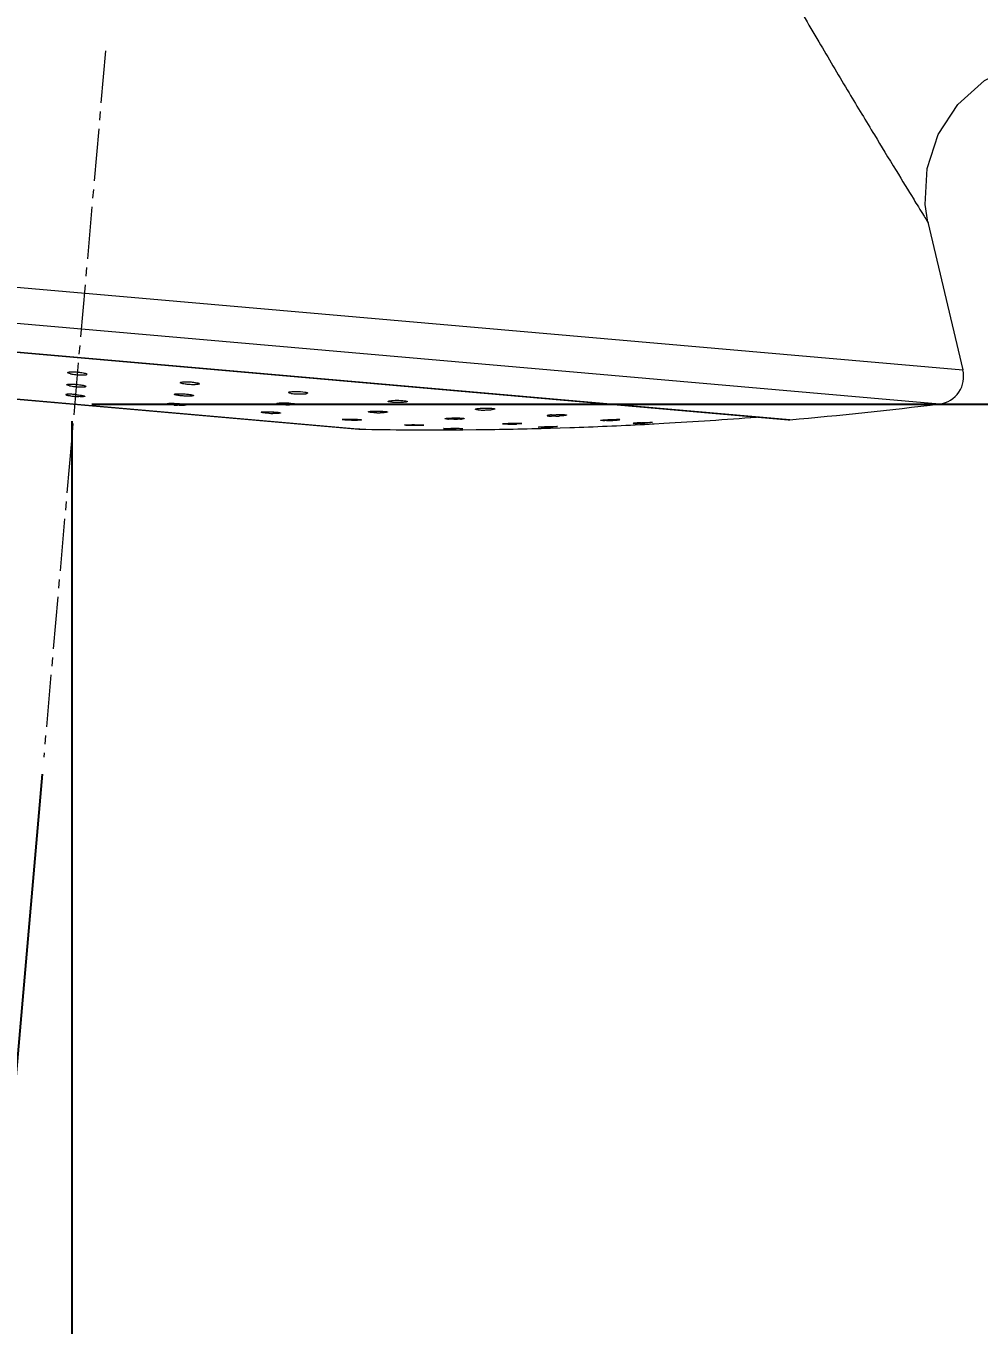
# Model space of a CAD drawing. Header units: millimetres. Extents: x 21205 to 22591, y -3891 to -2911.
# Drawn here: x 21805.68 to 21840.46, y -3217.3 to -3169.88 of the extents above; entities that cross this region are included whole.
import ezdxf

# ---------------------------------------------------------------- set-up
doc = ezdxf.new("R2010")
doc.units = ezdxf.units.MM
doc.header["$LTSCALE"] = 0.1
doc.linetypes.add('CENTER2', pattern=[28.575, 19.05, -3.175, 3.175, -3.175])
doc.layers.get('0').update_dxf_attribs({"lineweight": 13})
doc.layers.add('3', color=3, linetype='Continuous', lineweight=9)
doc.layers.add('Cneter', color=1, linetype='CENTER2', lineweight=13)
doc.styles.get("Standard").update_dxf_attribs({"font": 'arial.ttf'})
doc.dimstyles.new('A4', dxfattribs={"dimtxt": 4, "dimasz": 3.5, "dimexe": 0.7, "dimexo": 0.625, "dimgap": 0.5, "dimtad": 1, "dimdec": 1, "dimdsep": 46, "dimtxsty": 'Standard', "dimcen": 2.5, "dimclrd": 5, "dimclre": 5, "dimclrt": 7, "dimadec": 3, "dimazin": 2, "dimtfac": 1, "dimtdec": 1, "dimtmove": 0, "dimatfit": 3, "dimfxl": 0, "dimarcsym": 0})

# ---------------------------------------------------------------- blocks, each defined once
blk = doc.blocks.new('*D114')
at = {"layer": '3', "color": 3, "lineweight": -2}
for p, q in [((21808.075, -3183.69), (21852.943, -3183.69)), ((21852.243, -3198.69), (21852.243, -3416.836)), ((21808.075, -3431.836), (21852.943, -3431.836))]:
    blk.add_line(p, q, dxfattribs=at)
at = {"layer": '3', "color": 3}
for points in [[(21849.743, -3198.69), (21854.743, -3198.69), (21852.243, -3183.69)], [(21849.743, -3416.836), (21854.743, -3416.836), (21852.243, -3431.836)]]:
    blk.add_solid(points, dxfattribs=at)
at = {"layer": 'Defpoints', "color": 0}
for p in [(21807.45, -3183.69), (21807.45, -3431.836), (21852.243, -3431.836)]:
    blk.add_point(p, dxfattribs=at)
at = {"layer": '3', "color": 7, "insert": (21844.084, -3307.763), "char_height": 20, "attachment_point": 5, "rotation": 90}
blk.add_mtext('{\\H0.75x;\\C3;248}', dxfattribs=at)
blk = doc.blocks.new('*D117')
at = {"layer": '3', "color": 3, "lineweight": -2}
blk.add_line((21806.269, -3197.19), (21792.034, -3359.902), dxfattribs=at)
blk.add_arc((22047.64, -438.302), 2932.061, 265.293117, 269.706883, dxfattribs=at)
at = {"layer": '3', "color": 3}
for points in [[(21806.829, -3362.965), (21807.252, -3357.983), (21792.095, -3359.205)], [(22032.647, -3367.824), (22032.634, -3372.824), (22047.64, -3370.362)]]:
    blk.add_solid(points, dxfattribs=at)
at = {"layer": 'Defpoints', "color": 0}
for p in [(21808.579, -3170.792), (21806.323, -3196.568), (22047.64, -3255.239), (21877.156, -3365.402), (22047.64, -3431.836)]:
    blk.add_point(p, dxfattribs=at)
at = {"layer": '3', "color": 7, "insert": (21920.1, -3359.451), "char_height": 20, "attachment_point": 5, "rotation": 357.5}
blk.add_mtext('{\\H0.75x;\\C3;5°}', dxfattribs=at)
blk = doc.blocks.new('*D118')
at = {"layer": '3', "color": 3, "lineweight": -2}
for p, q in [((21807.346, -3184.305), (21807.346, -3477.315)), ((22047.64, -3422.989), (22047.64, -3477.315)), ((21822.346, -3476.615), (22032.64, -3476.615))]:
    blk.add_line(p, q, dxfattribs=at)
at = {"layer": '3', "color": 3}
for points in [[(21822.346, -3474.115), (21822.346, -3479.115), (21807.346, -3476.615)], [(22032.64, -3474.115), (22032.64, -3479.115), (22047.64, -3476.615)]]:
    blk.add_solid(points, dxfattribs=at)
at = {"layer": 'Defpoints', "color": 0}
for p in [(21807.346, -3183.68), (22047.64, -3422.364), (22047.64, -3476.615)]:
    blk.add_point(p, dxfattribs=at)
at = {"layer": '3', "color": 7, "insert": (21927.493, -3468.457), "char_height": 20, "attachment_point": 5}
blk.add_mtext('{\\H0.75x;\\C3;240}', dxfattribs=at)

msp = doc.modelspace()

# ---------------------------------------------------------------- linework, layer by layer
at = {"color": 7, "linetype": 'Continuous'}
for p, q in [((21775.743, -3176.822), (21839.868, -3182.432)), ((21838.594, -3177.043), (21839.868, -3182.432)), ((21776.359, -3178.192), (21839.023, -3183.675)), ((21833.551, -3184.254), (21781.648, -3179.713)), ((21781.699, -3179.722), (21833.499, -3184.254)), ((21817.645, -3184.581), (21797.046, -3182.779)), ((21797.08, -3182.783), (21817.82, -3184.597)), ((21811.306, -3182.9), (21811.313, -3182.891)), ((21812.005, -3182.941), (21811.997, -3182.95)), ((21815.254, -3183.254), (21815.282, -3183.238)), ((21811.091, -3183.326), (21811.1, -3183.318)), ((21811.79, -3183.369), (21811.78, -3183.377)), ((21815.954, -3183.278), (21815.926, -3183.294)), ((21817.801, -3184.595), (21817.645, -3184.581)), ((21817.855, -3184.599), (21817.801, -3184.595)), ((21817.82, -3184.597), (21817.855, -3184.599)), ((21820.927, -3184.578), (21820.915, -3184.576)), ((21821.401, -3184.62), (21821.617, -3184.618)), ((21821.401, -3184.62), (21821.404, -3184.62)), ((21821.606, -3184.57), (21821.618, -3184.572)), ((21821.617, -3184.618), (21822.104, -3184.614)), ((21824.82, -3184.56), (21825.524, -3184.538)), ((21828.245, -3184.422), (21828.951, -3184.384)), ((21828.549, -3184.406), (21828.598, -3184.403)), ((21833.499, -3184.254), (21833.551, -3184.254))]:
    msp.add_line(p, q, dxfattribs=at)
msp.add_lwpolyline([(21838.594, -3177.043), (21838.499, -3176.394), (21838.566, -3175.087), (21838.97, -3173.844), (21839.682, -3172.747), (21840.659, -3171.87), (21841.829, -3171.277), (21843.11, -3171.01), (21844.415, -3171.084), (21845.275, -3171.328)], dxfattribs=at)
for centre, radius, start, end in [((21838.9, -3182.683), 1, 277.0871, 14.5238), ((21807.695, -3180.634), 2.776, 261.8353, 263.588), ((21807.782, -3179.886), 3.529, 263.5335, 265.0118), ((21807.771, -3180.052), 3.362, 264.9515, 267.2195), ((21811.4, -3180.044), 3.687, 265.016, 267.0156), ((21815.282, -3180.626), 3.088, 267.7402, 270.1966), ((21815.684, -3180.824), 2.489, 268.0024, 271.0801), ((21820.492, -3034.622), 150.2, 274.98795, 277.08714), ((21814.776, -3179.876), 4.148, 266.9513, 268.686), ((21818.569, -3180.267), 3.733, 268.6228, 270.4357), ((21822.39, -3180.623), 3.275, 270.6676, 273.0144), ((21822.549, -3182.72), 1.172, 276.3671, 277.0834), ((21824.895, -3182.077), 2.045, 267.3436, 268.8089), ((21824.913, -3179.694), 4.428, 271.2948, 272.853), ((21820.492, -3034.622), 150, 273.23282, 274.53121), ((21820.492, -3034.622), 150, 268.99264, 270.34736), ((21821.2, -3182.305), 1.931, 266.1141, 266.9337), ((21821.197, -3171.029), 13.554, 270.2356, 270.7818), ((21821.292, -3179.639), 4.599, 270.0549, 271.6362), ((21821.415, -3182.322), 1.913, 273.6191, 274.7869), ((21820.492, -3034.622), 150, 270.61597, 271.65333), ((21823.296, -3178.452), 5.963, 269.6533, 270.6356), ((21823.297, -3178.034), 6.381, 270.5838, 272.4845), ((21824.453, -3176.8), 7.724, 270.2098, 270.9202), ((21824.38, -3172.378), 12.147, 270.9267, 271.4589), ((21824.355, -3171.288), 13.237, 271.4501, 271.9572), ((21824.467, -3174.439), 10.084, 271.9286, 272.583), ((21820.492, -3034.622), 150, 271.9226, 272.96274), ((21826.73, -3178.299), 5.989, 271.2411, 272.53), ((21826.734, -3178.215), 6.072, 272.4635, 273.734), ((21827.755, -3177.012), 7.377, 271.4786, 272.2001), ((21827.593, -3172.826), 11.567, 272.2075, 272.7487), ((21827.536, -3171.607), 12.787, 272.7405, 273.2516), ((21827.697, -3174.352), 10.037, 273.2227, 273.8997)]:
    msp.add_arc(centre, radius, start, end, dxfattribs=at)
for points, knots in [([(21832.343, -3166.536), (21832.743, -3167.24), (21833.516, -3168.588), (21834.643, -3170.517), (21835.67, -3172.246), (21836.604, -3173.796), (21837.341, -3175.011), (21838.055, -3176.168), (21838.236, -3176.469), (21838.642, -3177.117), (21838.594, -3177.043)], [0, 0, 0, 0, 0.198689, 0.381549, 0.547444, 0.694349, 0.818829, 0.91572, 0.978205, 1, 1, 1, 1]), ([(21807.2, -3182.531), (21807.201, -3182.524), (21807.227, -3182.513), (21807.268, -3182.507), (21807.338, -3182.502), (21807.458, -3182.504), (21807.616, -3182.516), (21807.742, -3182.535), (21807.801, -3182.548)], [0, 0, 0, 0, 0.034178, 0.109326, 0.224124, 0.370083, 0.704568, 1, 1, 1, 1]), ([(21807.297, -3182.574), (21807.272, -3182.568), (21807.24, -3182.559), (21807.208, -3182.544), (21807.2, -3182.535), (21807.2, -3182.531)], [0, 0, 0, 0, 0.696543, 0.893547, 1, 1, 1, 1]), ([(21807.297, -3182.574), (21807.314, -3182.578), (21807.396, -3182.595), (21807.478, -3182.605), (21807.543, -3182.611)], [0, 0, 0, 0, 0.213541, 1, 1, 1, 1]), ([(21807.543, -3182.611), (21807.588, -3182.615), (21807.671, -3182.62), (21807.78, -3182.62), (21807.852, -3182.613), (21807.887, -3182.604), (21807.897, -3182.596), (21807.898, -3182.592)], [0, 0, 0, 0, 0.374217, 0.691761, 0.906612, 0.967353, 1, 1, 1, 1]), ([(21807.801, -3182.548), (21807.825, -3182.554), (21807.857, -3182.563), (21807.889, -3182.578), (21807.898, -3182.588), (21807.898, -3182.592)], [0, 0, 0, 0, 0.696578, 0.893588, 1, 1, 1, 1]), ([(21807.161, -3182.973), (21807.162, -3182.967), (21807.189, -3182.959), (21807.228, -3182.954), (21807.299, -3182.951), (21807.384, -3182.953), (21807.481, -3182.959), (21807.608, -3182.971), (21807.702, -3182.984), (21807.761, -3182.996)], [0, 0, 0, 0, 0.031823, 0.106462, 0.221394, 0.367732, 0.533168, 0.703306, 1, 1, 1, 1]), ([(21807.259, -3183.011), (21807.235, -3183.006), (21807.202, -3182.998), (21807.17, -3182.985), (21807.161, -3182.977), (21807.161, -3182.973)], [0, 0, 0, 0, 0.707165, 0.90303, 1, 1, 1, 1]), ([(21807.259, -3183.011), (21807.277, -3183.015), (21807.358, -3183.03), (21807.441, -3183.04), (21807.506, -3183.045)], [0, 0, 0, 0, 0.213655, 1, 1, 1, 1]), ([(21807.506, -3183.045), (21807.551, -3183.049), (21807.634, -3183.054), (21807.741, -3183.056), (21807.814, -3183.052), (21807.848, -3183.045), (21807.858, -3183.038), (21807.859, -3183.034)], [0, 0, 0, 0, 0.376479, 0.695766, 0.910974, 0.970573, 1, 1, 1, 1]), ([(21807.761, -3182.996), (21807.786, -3183.002), (21807.818, -3183.01), (21807.85, -3183.022), (21807.859, -3183.031), (21807.859, -3183.034)], [0, 0, 0, 0, 0.707192, 0.903065, 1, 1, 1, 1]), ([(21811.403, -3182.94), (21811.378, -3182.935), (21811.346, -3182.927), (21811.314, -3182.913), (21811.305, -3182.903), (21811.306, -3182.9)], [0, 0, 0, 0, 0.699453, 0.8955, 1, 1, 1, 1]), ([(21811.313, -3182.891), (21811.323, -3182.885), (21811.352, -3182.878), (21811.405, -3182.871), (21811.476, -3182.868), (21811.592, -3182.867), (21811.738, -3182.876), (21811.854, -3182.89), (21811.907, -3182.901)], [0, 0, 0, 0, 0.055654, 0.146954, 0.2688, 0.41318, 0.727396, 1, 1, 1, 1]), ([(21811.625, -3182.968), (21811.604, -3182.966), (21811.53, -3182.96), (21811.456, -3182.951), (21811.403, -3182.94)], [0, 0, 0, 0, 0.27736, 1, 1, 1, 1]), ([(21811.865, -3182.972), (21811.847, -3182.973), (21811.767, -3182.975), (21811.687, -3182.972), (21811.625, -3182.968)], [0, 0, 0, 0, 0.225601, 1, 1, 1, 1]), ([(21811.997, -3182.95), (21811.983, -3182.959), (21811.937, -3182.966), (21811.893, -3182.97), (21811.865, -3182.972)], [0, 0, 0, 0, 0.364997, 1, 1, 1, 1]), ([(21811.907, -3182.901), (21811.932, -3182.906), (21811.964, -3182.914), (21811.997, -3182.928), (21812.005, -3182.938), (21812.005, -3182.941)], [0, 0, 0, 0, 0.6994, 0.895524, 1, 1, 1, 1]), ([(21815.257, -3183.262), (21815.256, -3183.261), (21815.254, -3183.259), (21815.253, -3183.256), (21815.254, -3183.254)], [0, 0, 0, 0, 0.561083, 1, 1, 1, 1]), ([(21815.282, -3183.238), (21815.315, -3183.229), (21815.402, -3183.221), (21815.593, -3183.216), (21815.752, -3183.225), (21815.856, -3183.242)], [0, 0, 0, 0, 0.180072, 0.449136, 1, 1, 1, 1]), ([(21815.856, -3183.242), (21815.881, -3183.246), (21815.913, -3183.253), (21815.946, -3183.265), (21815.955, -3183.274), (21815.954, -3183.278)], [0, 0, 0, 0, 0.704543, 0.899737, 1, 1, 1, 1]), ([(21807.13, -3183.337), (21807.129, -3183.34), (21807.14, -3183.347), (21807.158, -3183.354), (21807.19, -3183.362), (21807.214, -3183.367), (21807.229, -3183.37)], [0, 0, 0, 0, 0.087765, 0.282871, 0.591039, 1, 1, 1, 1]), ([(21807.481, -3183.334), (21807.437, -3183.33), (21807.354, -3183.325), (21807.257, -3183.322), (21807.194, -3183.323), (21807.16, -3183.326), (21807.142, -3183.329), (21807.13, -3183.334), (21807.13, -3183.337)], [0, 0, 0, 0, 0.378466, 0.699304, 0.822548, 0.914967, 0.973566, 1, 1, 1, 1]), ([(21807.301, -3183.381), (21807.294, -3183.38), (21807.27, -3183.377), (21807.246, -3183.373), (21807.229, -3183.37)], [0, 0, 0, 0, 0.268587, 1, 1, 1, 1]), ([(21807.481, -3183.334), (21807.504, -3183.336), (21807.586, -3183.344), (21807.669, -3183.355), (21807.728, -3183.366)], [0, 0, 0, 0, 0.276039, 1, 1, 1, 1]), ([(21807.827, -3183.398), (21807.826, -3183.404), (21807.798, -3183.409), (21807.761, -3183.413), (21807.689, -3183.413), (21807.638, -3183.412), (21807.608, -3183.41)], [0, 0, 0, 0, 0.081302, 0.284383, 0.59896, 1, 1, 1, 1]), ([(21807.728, -3183.366), (21807.742, -3183.369), (21807.767, -3183.373), (21807.799, -3183.382), (21807.817, -3183.388), (21807.827, -3183.395), (21807.827, -3183.398)], [0, 0, 0, 0, 0.408994, 0.717139, 0.91224, 1, 1, 1, 1]), ([(21810.823, -3183.669), (21810.824, -3183.665), (21810.84, -3183.66), (21810.865, -3183.656), (21810.909, -3183.653), (21810.991, -3183.651), (21811.112, -3183.654), (21811.213, -3183.661), (21811.266, -3183.665)], [0, 0, 0, 0, 0.026609, 0.08922, 0.187531, 0.317131, 0.642635, 1, 1, 1, 1]), ([(21810.923, -3183.698), (21810.908, -3183.696), (21810.884, -3183.692), (21810.852, -3183.684), (21810.834, -3183.679), (21810.823, -3183.672), (21810.823, -3183.669)], [0, 0, 0, 0, 0.411007, 0.719751, 0.914215, 1, 1, 1, 1]), ([(21811.08, -3183.717), (21811.065, -3183.715), (21811.013, -3183.71), (21810.96, -3183.704), (21810.923, -3183.698)], [0, 0, 0, 0, 0.276547, 1, 1, 1, 1]), ([(21811.189, -3183.361), (21811.164, -3183.356), (21811.132, -3183.349), (21811.1, -3183.338), (21811.091, -3183.33), (21811.091, -3183.326)], [0, 0, 0, 0, 0.709974, 0.905133, 1, 1, 1, 1]), ([(21811.1, -3183.318), (21811.111, -3183.313), (21811.141, -3183.308), (21811.223, -3183.301), (21811.356, -3183.302), (21811.524, -3183.311), (21811.639, -3183.325), (21811.691, -3183.334)], [0, 0, 0, 0, 0.057725, 0.150757, 0.417624, 0.729608, 1, 1, 1, 1]), ([(21811.408, -3183.386), (21811.388, -3183.385), (21811.315, -3183.379), (21811.241, -3183.37), (21811.189, -3183.361)], [0, 0, 0, 0, 0.277214, 1, 1, 1, 1]), ([(21811.522, -3183.713), (21811.522, -3183.716), (21811.512, -3183.721), (21811.495, -3183.724), (21811.466, -3183.727), (21811.411, -3183.73), (21811.323, -3183.73), (21811.249, -3183.728), (21811.208, -3183.726)], [0, 0, 0, 0, 0.026447, 0.084053, 0.174683, 0.295927, 0.614758, 1, 1, 1, 1]), ([(21811.266, -3183.665), (21811.28, -3183.667), (21811.333, -3183.672), (21811.385, -3183.678), (21811.423, -3183.684)], [0, 0, 0, 0, 0.276487, 1, 1, 1, 1]), ([(21811.645, -3183.393), (21811.627, -3183.393), (21811.548, -3183.394), (21811.469, -3183.39), (21811.408, -3183.386)], [0, 0, 0, 0, 0.226862, 1, 1, 1, 1]), ([(21811.423, -3183.684), (21811.437, -3183.686), (21811.462, -3183.69), (21811.494, -3183.698), (21811.512, -3183.703), (21811.522, -3183.71), (21811.522, -3183.713)], [0, 0, 0, 0, 0.411012, 0.719767, 0.914241, 1, 1, 1, 1]), ([(21811.78, -3183.377), (21811.765, -3183.384), (21811.719, -3183.389), (21811.674, -3183.392), (21811.645, -3183.393)], [0, 0, 0, 0, 0.369946, 1, 1, 1, 1]), ([(21811.691, -3183.334), (21811.716, -3183.339), (21811.749, -3183.346), (21811.78, -3183.357), (21811.79, -3183.366), (21811.79, -3183.369)], [0, 0, 0, 0, 0.709989, 0.905161, 1, 1, 1, 1]), ([(21814.823, -3183.662), (21814.823, -3183.658), (21814.839, -3183.651), (21814.85, -3183.648), (21814.859, -3183.647)], [0, 0, 0, 0, 0.311995, 1, 1, 1, 1]), ([(21814.827, -3183.668), (21814.826, -3183.667), (21814.824, -3183.665), (21814.823, -3183.663), (21814.823, -3183.662)], [0, 0, 0, 0, 0.585362, 1, 1, 1, 1]), ([(21814.922, -3183.692), (21814.901, -3183.689), (21814.87, -3183.683), (21814.837, -3183.675), (21814.827, -3183.668)], [0, 0, 0, 0, 0.644665, 1, 1, 1, 1]), ([(21814.859, -3183.647), (21814.894, -3183.64), (21814.981, -3183.635), (21815.169, -3183.634), (21815.323, -3183.642), (21815.424, -3183.657)], [0, 0, 0, 0, 0.187901, 0.457527, 1, 1, 1, 1]), ([(21815.16, -3183.711), (21815.138, -3183.71), (21815.059, -3183.706), (21814.979, -3183.7), (21814.922, -3183.692)], [0, 0, 0, 0, 0.276575, 1, 1, 1, 1]), ([(21815.352, -3183.29), (21815.331, -3183.287), (21815.299, -3183.28), (21815.266, -3183.27), (21815.257, -3183.262)], [0, 0, 0, 0, 0.642171, 1, 1, 1, 1]), ([(21815.487, -3183.702), (21815.476, -3183.704), (21815.411, -3183.712), (21815.346, -3183.713), (21815.292, -3183.714)], [0, 0, 0, 0, 0.181356, 1, 1, 1, 1]), ([(21815.352, -3183.29), (21815.369, -3183.293), (21815.45, -3183.304), (21815.533, -3183.31), (21815.597, -3183.312)], [0, 0, 0, 0, 0.213518, 1, 1, 1, 1]), ([(21815.424, -3183.657), (21815.449, -3183.66), (21815.482, -3183.666), (21815.514, -3183.676), (21815.524, -3183.684), (21815.524, -3183.687)], [0, 0, 0, 0, 0.715148, 0.909433, 1, 1, 1, 1]), ([(21815.524, -3183.687), (21815.523, -3183.691), (21815.508, -3183.698), (21815.496, -3183.7), (21815.487, -3183.702)], [0, 0, 0, 0, 0.312013, 1, 1, 1, 1]), ([(21815.731, -3183.313), (21815.744, -3183.313), (21815.79, -3183.311), (21815.837, -3183.308), (21815.87, -3183.304)], [0, 0, 0, 0, 0.280565, 1, 1, 1, 1]), ([(21815.87, -3183.304), (21815.875, -3183.304), (21815.894, -3183.301), (21815.913, -3183.298), (21815.926, -3183.294)], [0, 0, 0, 0, 0.293622, 1, 1, 1, 1]), ([(21818.892, -3183.581), (21818.893, -3183.575), (21818.92, -3183.565), (21818.938, -3183.562), (21818.953, -3183.559)], [0, 0, 0, 0, 0.303077, 1, 1, 1, 1]), ([(21818.991, -3183.611), (21818.966, -3183.608), (21818.933, -3183.602), (21818.901, -3183.593), (21818.892, -3183.585), (21818.892, -3183.581)], [0, 0, 0, 0, 0.71204, 0.905958, 1, 1, 1, 1]), ([(21818.953, -3183.559), (21819.038, -3183.545), (21819.22, -3183.541), (21819.401, -3183.545), (21819.495, -3183.557)], [0, 0, 0, 0, 0.477717, 1, 1, 1, 1]), ([(21819.21, -3183.625), (21819.19, -3183.625), (21819.117, -3183.623), (21819.044, -3183.618), (21818.991, -3183.611)], [0, 0, 0, 0, 0.277129, 1, 1, 1, 1]), ([(21819.446, -3183.62), (21819.428, -3183.621), (21819.349, -3183.626), (21819.271, -3183.626), (21819.21, -3183.625)], [0, 0, 0, 0, 0.227936, 1, 1, 1, 1]), ([(21819.533, -3183.61), (21819.527, -3183.611), (21819.498, -3183.615), (21819.469, -3183.618), (21819.446, -3183.62)], [0, 0, 0, 0, 0.215328, 1, 1, 1, 1]), ([(21819.495, -3183.557), (21819.52, -3183.561), (21819.553, -3183.566), (21819.585, -3183.576), (21819.594, -3183.584), (21819.594, -3183.587)], [0, 0, 0, 0, 0.712002, 0.905953, 1, 1, 1, 1]), ([(21819.594, -3183.587), (21819.594, -3183.594), (21819.566, -3183.603), (21819.548, -3183.607), (21819.533, -3183.61)], [0, 0, 0, 0, 0.303044, 1, 1, 1, 1]), ([(21814.265, -3183.979), (21814.266, -3183.974), (21814.288, -3183.97), (21814.318, -3183.965), (21814.376, -3183.962), (21814.446, -3183.96), (21814.529, -3183.96), (21814.646, -3183.964), (21814.734, -3183.969), (21814.793, -3183.974)], [0, 0, 0, 0, 0.027134, 0.094909, 0.200772, 0.338035, 0.497689, 0.668936, 1, 1, 1, 1]), ([(21814.366, -3184.003), (21814.351, -3184.001), (21814.327, -3183.998), (21814.294, -3183.992), (21814.276, -3183.987), (21814.265, -3183.981), (21814.265, -3183.979)], [0, 0, 0, 0, 0.41429, 0.724548, 0.918449, 1, 1, 1, 1]), ([(21814.438, -3184.01), (21814.432, -3184.01), (21814.407, -3184.008), (21814.383, -3184.005), (21814.366, -3184.003)], [0, 0, 0, 0, 0.268493, 1, 1, 1, 1]), ([(21814.555, -3184.019), (21814.545, -3184.018), (21814.506, -3184.016), (21814.467, -3184.013), (21814.438, -3184.01)], [0, 0, 0, 0, 0.261459, 1, 1, 1, 1]), ([(21814.966, -3184.006), (21814.965, -3184.009), (21814.956, -3184.013), (21814.942, -3184.016), (21814.916, -3184.019), (21814.866, -3184.023), (21814.786, -3184.025), (21814.718, -3184.024), (21814.681, -3184.023)], [0, 0, 0, 0, 0.02558, 0.082258, 0.171629, 0.291544, 0.609379, 1, 1, 1, 1]), ([(21814.793, -3183.974), (21814.799, -3183.975), (21814.823, -3183.977), (21814.848, -3183.979), (21814.865, -3183.982)], [0, 0, 0, 0, 0.268426, 1, 1, 1, 1]), ([(21814.865, -3183.982), (21814.872, -3183.982), (21814.896, -3183.986), (21814.919, -3183.989), (21814.936, -3183.993)], [0, 0, 0, 0, 0.29636, 1, 1, 1, 1]), ([(21814.936, -3183.993), (21814.943, -3183.995), (21814.952, -3183.997), (21814.966, -3184.003), (21814.966, -3184.006)], [0, 0, 0, 0, 0.709226, 1, 1, 1, 1]), ([(21818.171, -3183.963), (21818.171, -3183.96), (21818.18, -3183.955), (21818.204, -3183.949), (21818.23, -3183.945), (21818.249, -3183.943)], [0, 0, 0, 0, 0.093228, 0.288961, 1, 1, 1, 1]), ([(21818.272, -3183.987), (21818.257, -3183.985), (21818.232, -3183.982), (21818.2, -3183.976), (21818.182, -3183.972), (21818.171, -3183.966), (21818.171, -3183.963)], [0, 0, 0, 0, 0.412922, 0.722116, 0.915627, 1, 1, 1, 1]), ([(21818.249, -3183.943), (21818.334, -3183.935), (21818.509, -3183.933), (21818.684, -3183.938), (21818.772, -3183.948)], [0, 0, 0, 0, 0.487872, 1, 1, 1, 1]), ([(21818.479, -3183.999), (21818.46, -3183.998), (21818.39, -3183.996), (21818.321, -3183.992), (21818.272, -3183.987)], [0, 0, 0, 0, 0.277106, 1, 1, 1, 1]), ([(21818.706, -3183.997), (21818.697, -3183.998), (21818.661, -3183.999), (21818.625, -3184), (21818.597, -3184)], [0, 0, 0, 0, 0.236454, 1, 1, 1, 1]), ([(21818.795, -3183.991), (21818.788, -3183.992), (21818.759, -3183.994), (21818.729, -3183.996), (21818.706, -3183.997)], [0, 0, 0, 0, 0.221009, 1, 1, 1, 1]), ([(21818.772, -3183.948), (21818.787, -3183.949), (21818.812, -3183.952), (21818.844, -3183.958), (21818.862, -3183.963), (21818.873, -3183.969), (21818.873, -3183.972)], [0, 0, 0, 0, 0.41291, 0.722116, 0.915646, 1, 1, 1, 1]), ([(21818.873, -3183.972), (21818.873, -3183.974), (21818.864, -3183.979), (21818.84, -3183.986), (21818.814, -3183.989), (21818.795, -3183.991)], [0, 0, 0, 0, 0.09329, 0.288999, 1, 1, 1, 1]), ([(21820.967, -3184.214), (21820.967, -3184.21), (21820.984, -3184.206), (21821.007, -3184.201), (21821.05, -3184.197), (21821.082, -3184.194), (21821.101, -3184.193)], [0, 0, 0, 0, 0.080375, 0.278253, 0.590204, 1, 1, 1, 1]), ([(21821.101, -3184.193), (21821.18, -3184.188), (21821.336, -3184.185), (21821.492, -3184.187), (21821.568, -3184.192)], [0, 0, 0, 0, 0.510555, 1, 1, 1, 1]), ([(21821.568, -3184.192), (21821.583, -3184.193), (21821.608, -3184.195), (21821.641, -3184.199), (21821.658, -3184.203), (21821.67, -3184.207), (21821.67, -3184.21)], [0, 0, 0, 0, 0.417798, 0.729635, 0.922948, 1, 1, 1, 1]), ([(21822.081, -3183.868), (21822.081, -3183.865), (21822.093, -3183.858), (21822.112, -3183.853), (21822.146, -3183.847), (21822.171, -3183.844), (21822.186, -3183.842)], [0, 0, 0, 0, 0.092144, 0.289619, 0.596427, 1, 1, 1, 1]), ([(21822.107, -3183.881), (21822.1, -3183.88), (21822.091, -3183.878), (21822.081, -3183.871), (21822.081, -3183.868)], [0, 0, 0, 0, 0.691064, 1, 1, 1, 1]), ([(21822.182, -3183.891), (21822.174, -3183.891), (21822.149, -3183.888), (21822.124, -3183.885), (21822.107, -3183.881)], [0, 0, 0, 0, 0.302377, 1, 1, 1, 1]), ([(21822.182, -3183.891), (21822.19, -3183.892), (21822.228, -3183.895), (21822.266, -3183.897), (21822.295, -3183.898)], [0, 0, 0, 0, 0.223335, 1, 1, 1, 1]), ([(21822.186, -3183.842), (21822.269, -3183.833), (21822.435, -3183.826), (21822.601, -3183.828), (21822.684, -3183.836)], [0, 0, 0, 0, 0.500307, 1, 1, 1, 1]), ([(21822.295, -3183.898), (21822.306, -3183.898), (21822.35, -3183.899), (21822.394, -3183.899), (21822.428, -3183.899)], [0, 0, 0, 0, 0.241731, 1, 1, 1, 1]), ([(21822.562, -3183.894), (21822.573, -3183.894), (21822.612, -3183.891), (21822.651, -3183.888), (21822.679, -3183.885)], [0, 0, 0, 0, 0.273373, 1, 1, 1, 1]), ([(21822.684, -3183.836), (21822.709, -3183.838), (21822.742, -3183.842), (21822.774, -3183.849), (21822.785, -3183.856), (21822.784, -3183.859)], [0, 0, 0, 0, 0.720342, 0.913572, 1, 1, 1, 1]), ([(21822.784, -3183.859), (21822.784, -3183.862), (21822.775, -3183.868), (21822.746, -3183.876), (21822.716, -3183.881), (21822.694, -3183.883)], [0, 0, 0, 0, 0.094581, 0.291291, 1, 1, 1, 1]), ([(21824.857, -3184.076), (21824.835, -3184.077), (21824.797, -3184.081), (21824.745, -3184.087), (21824.718, -3184.094), (21824.698, -3184.099), (21824.698, -3184.103)], [0, 0, 0, 0, 0.405648, 0.718233, 0.918448, 1, 1, 1, 1]), ([(21824.698, -3184.103), (21824.698, -3184.106), (21824.71, -3184.111), (21824.727, -3184.114), (21824.761, -3184.118), (21824.786, -3184.119), (21824.8, -3184.12)], [0, 0, 0, 0, 0.077812, 0.270802, 0.582496, 1, 1, 1, 1]), ([(21825.013, -3184.121), (21824.999, -3184.121), (21824.946, -3184.122), (21824.892, -3184.122), (21824.853, -3184.121)], [0, 0, 0, 0, 0.264309, 1, 1, 1, 1]), ([(21824.857, -3184.076), (21824.933, -3184.069), (21825.081, -3184.063), (21825.229, -3184.062), (21825.3, -3184.065)], [0, 0, 0, 0, 0.51715, 1, 1, 1, 1]), ([(21825.244, -3184.109), (21825.235, -3184.11), (21825.199, -3184.113), (21825.162, -3184.115), (21825.133, -3184.117)], [0, 0, 0, 0, 0.234495, 1, 1, 1, 1]), ([(21825.308, -3184.103), (21825.303, -3184.104), (21825.281, -3184.106), (21825.26, -3184.108), (21825.244, -3184.109)], [0, 0, 0, 0, 0.231848, 1, 1, 1, 1]), ([(21825.3, -3184.065), (21825.315, -3184.066), (21825.34, -3184.067), (21825.373, -3184.071), (21825.391, -3184.074), (21825.403, -3184.079), (21825.403, -3184.082)], [0, 0, 0, 0, 0.417469, 0.729178, 0.922185, 1, 1, 1, 1]), ([(21825.403, -3184.082), (21825.402, -3184.085), (21825.391, -3184.089), (21825.375, -3184.094), (21825.344, -3184.099), (21825.321, -3184.102), (21825.308, -3184.103)], [0, 0, 0, 0, 0.085765, 0.281819, 0.589446, 1, 1, 1, 1]), ([(21817.221, -3184.244), (21817.221, -3184.242), (21817.228, -3184.239), (21817.239, -3184.237), (21817.258, -3184.234), (21817.296, -3184.231), (21817.357, -3184.228), (21817.443, -3184.226), (21817.54, -3184.226), (21817.667, -3184.229), (21817.762, -3184.234), (21817.821, -3184.239)], [0, 0, 0, 0, 0.008867, 0.028798, 0.060383, 0.10317, 0.218486, 0.365216, 0.531014, 0.701669, 1, 1, 1, 1]), ([(21817.322, -3184.263), (21817.308, -3184.262), (21817.283, -3184.259), (21817.25, -3184.255), (21817.233, -3184.251), (21817.221, -3184.247), (21817.221, -3184.244)], [0, 0, 0, 0, 0.417727, 0.730389, 0.924045, 1, 1, 1, 1]), ([(21817.569, -3184.275), (21817.546, -3184.274), (21817.464, -3184.272), (21817.382, -3184.268), (21817.322, -3184.263)], [0, 0, 0, 0, 0.275834, 1, 1, 1, 1]), ([(21817.922, -3184.258), (21817.922, -3184.261), (21817.91, -3184.264), (21817.892, -3184.267), (21817.858, -3184.27), (21817.815, -3184.273), (21817.762, -3184.275), (21817.679, -3184.276), (21817.613, -3184.275), (21817.569, -3184.275)], [0, 0, 0, 0, 0.023879, 0.082355, 0.175314, 0.299301, 0.44988, 0.621238, 1, 1, 1, 1]), ([(21817.821, -3184.239), (21817.836, -3184.24), (21817.86, -3184.243), (21817.894, -3184.247), (21817.91, -3184.251), (21817.923, -3184.255), (21817.922, -3184.258)], [0, 0, 0, 0, 0.417728, 0.730381, 0.924031, 1, 1, 1, 1]), ([(21819.489, -3184.448), (21819.489, -3184.446), (21819.496, -3184.445), (21819.506, -3184.443), (21819.526, -3184.441), (21819.563, -3184.438), (21819.625, -3184.435), (21819.71, -3184.433), (21819.807, -3184.432), (21819.935, -3184.433), (21820.029, -3184.436), (21820.089, -3184.439)], [0, 0, 0, 0, 0.007812, 0.027398, 0.058842, 0.101534, 0.216947, 0.363853, 0.529826, 0.700754, 1, 1, 1, 1]), ([(21819.535, -3184.456), (21819.524, -3184.455), (21819.508, -3184.454), (21819.494, -3184.451), (21819.489, -3184.449), (21819.489, -3184.448)], [0, 0, 0, 0, 0.734266, 0.925133, 1, 1, 1, 1]), ([(21819.591, -3184.46), (21819.586, -3184.46), (21819.567, -3184.459), (21819.549, -3184.458), (21819.535, -3184.456)], [0, 0, 0, 0, 0.281696, 1, 1, 1, 1]), ([(21819.817, -3184.466), (21819.796, -3184.466), (21819.721, -3184.465), (21819.646, -3184.463), (21819.591, -3184.46)], [0, 0, 0, 0, 0.276382, 1, 1, 1, 1]), ([(21820.053, -3184.464), (21820.036, -3184.464), (21819.957, -3184.466), (21819.878, -3184.466), (21819.817, -3184.466)], [0, 0, 0, 0, 0.225435, 1, 1, 1, 1]), ([(21820.191, -3184.451), (21820.191, -3184.454), (21820.173, -3184.455), (21820.151, -3184.46), (21820.105, -3184.461), (21820.073, -3184.463), (21820.053, -3184.464)], [0, 0, 0, 0, 0.073384, 0.271175, 0.58538, 1, 1, 1, 1]), ([(21820.089, -3184.439), (21820.094, -3184.439), (21820.113, -3184.44), (21820.132, -3184.441), (21820.145, -3184.442)], [0, 0, 0, 0, 0.281761, 1, 1, 1, 1]), ([(21820.145, -3184.442), (21820.15, -3184.443), (21820.164, -3184.444), (21820.178, -3184.446), (21820.187, -3184.448)], [0, 0, 0, 0, 0.341089, 1, 1, 1, 1]), ([(21820.187, -3184.448), (21820.188, -3184.449), (21820.19, -3184.449), (21820.191, -3184.45), (21820.191, -3184.451)], [0, 0, 0, 0, 0.680616, 1, 1, 1, 1]), ([(21820.915, -3184.576), (21820.915, -3184.575), (21820.923, -3184.575), (21820.932, -3184.573), (21820.952, -3184.572), (21820.977, -3184.571), (21821.008, -3184.57), (21821.061, -3184.568), (21821.136, -3184.567), (21821.233, -3184.566), (21821.36, -3184.565), (21821.454, -3184.566), (21821.514, -3184.567)], [0, 0, 0, 0, 0.00684, 0.026079, 0.057342, 0.100015, 0.153131, 0.215513, 0.362653, 0.528884, 0.700041, 1, 1, 1, 1]), ([(21820.969, -3184.216), (21820.968, -3184.216), (21820.967, -3184.215), (21820.967, -3184.214), (21820.967, -3184.214)], [0, 0, 0, 0, 0.572713, 1, 1, 1, 1]), ([(21821.069, -3184.232), (21821.046, -3184.23), (21821.016, -3184.228), (21820.983, -3184.222), (21820.972, -3184.219), (21820.969, -3184.216)], [0, 0, 0, 0, 0.677059, 0.88507, 1, 1, 1, 1]), ([(21821.253, -3184.583), (21821.231, -3184.583), (21821.153, -3184.583), (21821.075, -3184.583), (21821.018, -3184.582)], [0, 0, 0, 0, 0.275898, 1, 1, 1, 1]), ([(21821.296, -3184.238), (21821.278, -3184.238), (21821.211, -3184.238), (21821.145, -3184.236), (21821.096, -3184.233)], [0, 0, 0, 0, 0.269215, 1, 1, 1, 1]), ([(21821.536, -3184.231), (21821.527, -3184.231), (21821.49, -3184.234), (21821.452, -3184.235), (21821.423, -3184.236)], [0, 0, 0, 0, 0.230282, 1, 1, 1, 1]), ([(21821.514, -3184.567), (21821.525, -3184.567), (21821.555, -3184.568), (21821.586, -3184.568), (21821.606, -3184.57)], [0, 0, 0, 0, 0.333523, 1, 1, 1, 1]), ([(21821.67, -3184.21), (21821.67, -3184.213), (21821.659, -3184.217), (21821.642, -3184.22), (21821.611, -3184.225), (21821.588, -3184.227), (21821.575, -3184.228)], [0, 0, 0, 0, 0.083157, 0.278617, 0.587212, 1, 1, 1, 1]), ([(21823.071, -3184.403), (21823.071, -3184.401), (21823.077, -3184.399), (21823.087, -3184.397), (21823.105, -3184.395), (21823.139, -3184.391), (21823.196, -3184.386), (21823.244, -3184.384), (21823.271, -3184.383)], [0, 0, 0, 0, 0.022402, 0.076125, 0.162037, 0.278767, 0.595338, 1, 1, 1, 1]), ([(21823.174, -3184.414), (21823.159, -3184.413), (21823.134, -3184.412), (21823.1, -3184.41), (21823.084, -3184.407), (21823.071, -3184.405), (21823.071, -3184.403)], [0, 0, 0, 0, 0.421276, 0.736098, 0.929584, 1, 1, 1, 1]), ([(21823.26, -3184.415), (21823.252, -3184.415), (21823.224, -3184.415), (21823.195, -3184.414), (21823.174, -3184.414)], [0, 0, 0, 0, 0.270354, 1, 1, 1, 1]), ([(21823.271, -3184.383), (21823.306, -3184.381), (21823.439, -3184.377), (21823.573, -3184.375), (21823.671, -3184.378)], [0, 0, 0, 0, 0.257472, 1, 1, 1, 1]), ([(21823.674, -3184.404), (21823.667, -3184.404), (21823.633, -3184.406), (21823.6, -3184.408), (21823.574, -3184.409)], [0, 0, 0, 0, 0.226353, 1, 1, 1, 1]), ([(21823.671, -3184.378), (21823.686, -3184.379), (21823.711, -3184.38), (21823.746, -3184.382), (21823.761, -3184.385), (21823.775, -3184.387), (21823.775, -3184.389)], [0, 0, 0, 0, 0.421206, 0.735992, 0.929536, 1, 1, 1, 1]), ([(21823.775, -3184.389), (21823.774, -3184.392), (21823.762, -3184.393), (21823.746, -3184.397), (21823.713, -3184.4), (21823.688, -3184.403), (21823.674, -3184.404)], [0, 0, 0, 0, 0.075896, 0.271064, 0.582719, 1, 1, 1, 1]), ([(21824.377, -3184.52), (21824.377, -3184.518), (21824.387, -3184.519), (21824.399, -3184.516), (21824.425, -3184.514), (21824.457, -3184.512), (21824.498, -3184.51), (21824.563, -3184.507), (21824.615, -3184.505), (21824.652, -3184.503)], [0, 0, 0, 0, 0.019688, 0.074608, 0.163631, 0.283953, 0.432259, 0.60447, 1, 1, 1, 1]), ([(21824.481, -3184.524), (21824.466, -3184.524), (21824.442, -3184.523), (21824.406, -3184.524), (21824.391, -3184.521), (21824.377, -3184.523), (21824.377, -3184.52)], [0, 0, 0, 0, 0.423537, 0.73983, 0.933858, 1, 1, 1, 1]), ([(21824.652, -3184.503), (21824.681, -3184.502), (21824.789, -3184.499), (21824.898, -3184.497), (21824.977, -3184.497)], [0, 0, 0, 0, 0.26878, 1, 1, 1, 1]), ([(21825.081, -3184.5), (21825.081, -3184.501), (21825.076, -3184.502), (21825.069, -3184.503), (21825.055, -3184.504), (21825.028, -3184.507), (21824.983, -3184.51), (21824.944, -3184.512), (21824.922, -3184.513)], [0, 0, 0, 0, 0.01914, 0.070722, 0.154886, 0.270217, 0.586315, 1, 1, 1, 1]), ([(21824.977, -3184.497), (21824.992, -3184.497), (21825.017, -3184.497), (21825.052, -3184.496), (21825.067, -3184.5), (21825.082, -3184.498), (21825.081, -3184.5)], [0, 0, 0, 0, 0.423516, 0.739825, 0.933862, 1, 1, 1, 1]), ([(21826.643, -3184.278), (21826.643, -3184.276), (21826.65, -3184.274), (21826.66, -3184.271), (21826.68, -3184.268), (21826.718, -3184.263), (21826.78, -3184.257), (21826.832, -3184.253), (21826.862, -3184.251)], [0, 0, 0, 0, 0.022943, 0.077593, 0.16447, 0.282081, 0.59902, 1, 1, 1, 1]), ([(21826.747, -3184.287), (21826.732, -3184.287), (21826.707, -3184.286), (21826.672, -3184.285), (21826.656, -3184.282), (21826.643, -3184.28), (21826.643, -3184.278)], [0, 0, 0, 0, 0.421149, 0.736038, 0.929447, 1, 1, 1, 1]), ([(21826.86, -3184.286), (21826.85, -3184.286), (21826.812, -3184.287), (21826.774, -3184.287), (21826.747, -3184.287)], [0, 0, 0, 0, 0.273179, 1, 1, 1, 1]), ([(21826.862, -3184.251), (21826.895, -3184.249), (21827.022, -3184.242), (21827.15, -3184.237), (21827.244, -3184.238)], [0, 0, 0, 0, 0.260537, 1, 1, 1, 1]), ([(21827.129, -3184.274), (21827.149, -3184.273), (21827.213, -3184.268), (21827.277, -3184.263), (21827.321, -3184.256)], [0, 0, 0, 0, 0.316848, 1, 1, 1, 1]), ([(21827.348, -3184.247), (21827.348, -3184.245), (21827.335, -3184.243), (21827.319, -3184.24), (21827.284, -3184.239), (21827.259, -3184.239), (21827.244, -3184.238)], [0, 0, 0, 0, 0.070515, 0.263942, 0.578905, 1, 1, 1, 1]), ([(21827.321, -3184.256), (21827.328, -3184.255), (21827.335, -3184.252), (21827.348, -3184.25), (21827.348, -3184.247)], [0, 0, 0, 0, 0.717309, 1, 1, 1, 1]), ([(21827.841, -3184.386), (21827.84, -3184.388), (21827.855, -3184.386), (21827.87, -3184.389), (21827.906, -3184.387), (21827.931, -3184.387), (21827.946, -3184.387)], [0, 0, 0, 0, 0.066004, 0.260066, 0.576486, 1, 1, 1, 1]), ([(21828.125, -3184.362), (21828.088, -3184.364), (21828.034, -3184.367), (21827.966, -3184.372), (21827.924, -3184.375), (21827.891, -3184.378), (21827.864, -3184.38), (21827.851, -3184.384), (21827.841, -3184.384), (21827.841, -3184.386)], [0, 0, 0, 0, 0.393089, 0.565198, 0.713852, 0.834787, 0.924487, 0.97998, 1, 1, 1, 1]), ([(21828.125, -3184.362), (21828.154, -3184.36), (21828.259, -3184.354), (21828.364, -3184.35), (21828.441, -3184.348)], [0, 0, 0, 0, 0.269621, 1, 1, 1, 1]), ([(21828.473, -3184.359), (21828.466, -3184.36), (21828.435, -3184.362), (21828.404, -3184.364), (21828.38, -3184.366)], [0, 0, 0, 0, 0.21915, 1, 1, 1, 1]), ([(21828.441, -3184.348), (21828.456, -3184.347), (21828.481, -3184.347), (21828.517, -3184.346), (21828.532, -3184.349), (21828.547, -3184.347), (21828.546, -3184.349)], [0, 0, 0, 0, 0.42344, 0.739916, 0.933983, 1, 1, 1, 1]), ([(21828.546, -3184.349), (21828.546, -3184.351), (21828.537, -3184.351), (21828.525, -3184.354), (21828.501, -3184.356), (21828.483, -3184.358), (21828.473, -3184.359)], [0, 0, 0, 0, 0.070141, 0.263475, 0.576686, 1, 1, 1, 1])]:
    msp.add_open_spline(points, degree=3, knots=knots, dxfattribs=at)
at = {"layer": 'Cneter'}
msp.add_line((21808.579, -3170.792), (21806.323, -3196.568), dxfattribs=at)

# ---------------------------------------------------------------- dimensions: what is measured, and where the dimension line sits
at = {"layer": '3'}
dim = msp.add_angular_dim_2l(base=(21877.1563, -3365.4017), line1=((22047.6404, -3431.8359), (22047.6404, -3255.2385)), line2=((21808.5785, -3170.7922), (21806.3235, -3196.5675)), text='{\\H0.75x;\\C3;<>}', dimstyle='A4', override={"dimtxt": 20, "dimasz": 15, "dimdec": 0, "dimclrd": 3, "dimclre": 3, "dimfxl": 0.18, "dimarcsym": 1}, dxfattribs=at)
dim.commit()
dim.dimension.update_dxf_attribs({"geometry": '*D117', "text_midpoint": (21920.1003, -3359.4514)})
dim = msp.add_linear_dim(base=(22047.64, -3476.615), p1=(21807.346, -3183.68), p2=(22047.64, -3422.364), text='{\\H0.75x;\\C3;<>}', dimstyle='A4', override={"dimtxt": 20, "dimasz": 15, "dimdec": 0, "dimclrd": 3, "dimclre": 3, "dimfxl": 0.18, "dimarcsym": 1}, dxfattribs=at)
dim.commit()
dim.dimension.update_dxf_attribs({"geometry": '*D118', "text_midpoint": (21927.493, -3468.457)})
dim = msp.add_linear_dim(base=(21852.243, -3431.836), p1=(21807.45, -3183.69), p2=(21807.45, -3431.836), angle=90, text='{\\H0.75x;\\C3;<>}', dimstyle='A4', override={"dimtxt": 20, "dimasz": 15, "dimdec": 0, "dimclrd": 3, "dimclre": 3, "dimfxl": 0.18, "dimarcsym": 1}, dxfattribs=at)
dim.commit()
dim.dimension.update_dxf_attribs({"geometry": '*D114', "text_midpoint": (21852.243, -3307.763), "dimtype": 160})

doc.saveas('drawing.dxf')
